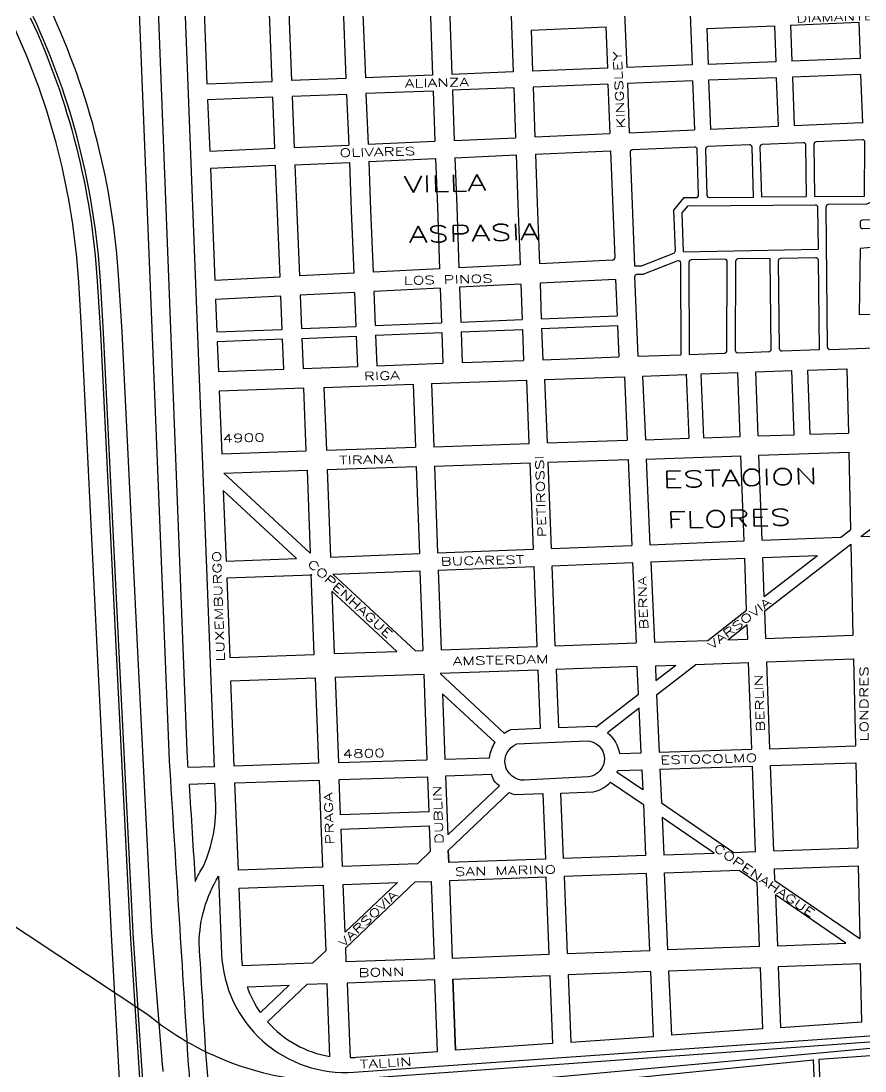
# Model space of a CAD drawing. Header units: millimetres. Extents: x 4374322 to 4409026, y 6503580 to 6534206.
# Drawn here: x 4380827 to 4381850, y 6520313 to 6521586 of the extents above; entities that cross this region are included whole.
import ezdxf

# ---------------------------------------------------------------- set-up
doc = ezdxf.new("R2010")
doc.units = ezdxf.units.MM
for name, color, linetype in [('FERROCARRIL', 252, 'VÍAS'), ('LINEA CALLE', 252, 'Continuous'), ('NOMBRE BARRIO', 8, 'Continuous'), ('NOMBRE CALLE', 252, 'Continuous')]:
    doc.layers.add(name, color=color, linetype=linetype)
doc.styles.add('S1', font='ROMANS')
doc.linetypes.add('VÍAS', pattern='A,3.81,[130,ltypeshp.shx,S=6.35,R=0,X=0,Y=0],3.81', length=7.62)

msp = doc.modelspace()

# ---------------------------------------------------------------- linework, layer by layer
at = {"layer": 'FERROCARRIL', "ltscale": 0.3, "transparency": 33554687}
msp.add_line((4378439, 6522070.6), (4380980.1, 6520381.2), dxfattribs=at)
msp.add_lwpolyline([(4378346.5, 6520095), (4381002.5, 6520286.7), (4382612.5, 6520402.9, 0.074404), (4382938.9, 6520502.9), (4383335.4, 6520688, -0.013028), (4383596.1, 6520806, -0.015864), (4383825.9, 6520908.7), (4383865.3, 6520924.7), (4384438.8, 6521025.2), (4386238.2, 6521340.6)], format="xyb", dxfattribs=at)
msp.add_arc((4381207.6, 6520659.3), 359.2, 230.7134, 267.5333, dxfattribs=at)
at = {"layer": 'LINEA CALLE', "transparency": 33554687}
for p, q in [((4381636.1, 6521633.8), (4381640, 6521532.7)), ((4381321.9, 6521619.7), (4381325.5, 6521520.4)), ((4381345.3, 6521620.7), (4381348.9, 6521521.3)), ((4381419.6, 6521624), (4381423.2, 6521524.2)), ((4381556.9, 6521630.2), (4381560.8, 6521529.6)), ((4381150.8, 6521607), (4381154.5, 6521513.7)), ((4381216.7, 6521612.1), (4381220.5, 6521516.3)), ((4381240, 6521616), (4381244, 6521517.2)), ((4381759.3, 6521581.1), (4381842, 6521584.7)), ((4381759.3, 6521581.1), (4381760.9, 6521537.4)), ((4381842, 6521584.7), (4381843.6, 6521540.6)), ((4381444.8, 6521574.8), (4381535.7, 6521578.9)), ((4381444.8, 6521574.8), (4381446.6, 6521525.1)), ((4381535.4, 6521578.9), (4381537.4, 6521528.7)), ((4381657.8, 6521576.7), (4381739.8, 6521580.3)), ((4381657.8, 6521576.7), (4381659.4, 6521533.4)), ((4381739.8, 6521580.3), (4381741.4, 6521536.6)), ((4381640, 6521532.7), (4381560.8, 6521529.6)), ((4381741.4, 6521536.6), (4381659.4, 6521533.4)), ((4381843.6, 6521540.6), (4381760.9, 6521537.4)), ((4381325.5, 6521520.4), (4381244, 6521517.2)), ((4381423.2, 6521524.2), (4381348.9, 6521521.3)), ((4381537.4, 6521528.7), (4381446.6, 6521525.1)), ((4381742.1, 6521517.2), (4381660.1, 6521514.1)), ((4381742.1, 6521517.2), (4381744.3, 6521458.4)), ((4381844.3, 6521521.2), (4381761.6, 6521518)), ((4381761.6, 6521518), (4381763.7, 6521459.2)), ((4381844.3, 6521521.2), (4381846.5, 6521462.2)), ((4381220.5, 6521516.3), (4381154.5, 6521513.7)), ((4381423.9, 6521504.8), (4381349.6, 6521502)), ((4381423.9, 6521504.8), (4381426, 6521444.4)), ((4381538.1, 6521509.3), (4381447.3, 6521505.8)), ((4381447.3, 6521505.8), (4381449.4, 6521445.4)), ((4381538.1, 6521509.3), (4381540.5, 6521449.4)), ((4381640.7, 6521513.3), (4381561.6, 6521510.2)), ((4381561.6, 6521510.2), (4381563.9, 6521450.5)), ((4381640.7, 6521513.3), (4381642.9, 6521453.9)), ((4381660.1, 6521514.1), (4381662.4, 6521454.8)), ((4381221.3, 6521497), (4381155.3, 6521494.4)), ((4381155.3, 6521494.4), (4381157.7, 6521432.7)), ((4381221.3, 6521497), (4381223.8, 6521435.6)), ((4381326.2, 6521501), (4381244.7, 6521497.9)), ((4381244.7, 6521497.9), (4381247.2, 6521436.6)), ((4381326.2, 6521501), (4381328.4, 6521440.1)), ((4381349.6, 6521502), (4381351.8, 6521441.2)), ((4381563.9, 6521450.5), (4381642.9, 6521453.9)), ((4381662.4, 6521454.8), (4381744.3, 6521458.4)), ((4381763.7, 6521459.2), (4381846.4, 6521462.8)), ((4381351.8, 6521441.2), (4381426, 6521444.4)), ((4381449.4, 6521445.4), (4381540.5, 6521449.4)), ((4381157.7, 6521432.7), (4381223.8, 6521435.6)), ((4381247.2, 6521436.6), (4381328.4, 6521440.1)), ((4381450.2, 6521424.5), (4381541.3, 6521428.5)), ((4381541.3, 6521428.5), (4381543.6, 6521368.6)), ((4381248, 6521415.7), (4381329.1, 6521419.2)), ((4381248, 6521415.7), (4381250.4, 6521357)), ((4381329.1, 6521419.2), (4381331.3, 6521360.2)), ((4381352.6, 6521420.2), (4381426.8, 6521423.5)), ((4381352.6, 6521420.2), (4381354.7, 6521361.1)), ((4381426.8, 6521423.5), (4381428.9, 6521364)), ((4381450.2, 6521424.5), (4381452.3, 6521364.9)), ((4381158.6, 6521411.7), (4381224.6, 6521414.6)), ((4381158.6, 6521411.7), (4381160.9, 6521353.4)), ((4381224.6, 6521414.6), (4381226.9, 6521356)), ((4381452.3, 6521364.9), (4381454.9, 6521291.5)), ((4381543.6, 6521368.6), (4381546.4, 6521299.1)), ((4381160.9, 6521353.4), (4381164, 6521276.9)), ((4381226.9, 6521356), (4381230, 6521280.2)), ((4381250.4, 6521357), (4381253.4, 6521281.4)), ((4381331.3, 6521360.2), (4381334, 6521285.4)), ((4381354.7, 6521361.1), (4381357.4, 6521286.6)), ((4381428.9, 6521364), (4381431.5, 6521290.3)), ((4381431.5, 6521290.3), (4381357.4, 6521286.6)), ((4381543.5, 6521295.9), (4381454.9, 6521291.5)), ((4381230, 6521280.2), (4381164, 6521276.9)), ((4381334, 6521285.4), (4381253.4, 6521281.4)), ((4381432.3, 6521266.9), (4381358.2, 6521263.2)), ((4381358.2, 6521263.2), (4381359.7, 6521220.9)), ((4381432.3, 6521266.9), (4381433.9, 6521223.9)), ((4381547.4, 6521272.6), (4381455.8, 6521268)), ((4381455.8, 6521268), (4381457.3, 6521224.9)), ((4381547.4, 6521272.6), (4381549.1, 6521228.6)), ((4381230.9, 6521256.8), (4381164.9, 6521253.5)), ((4381164.9, 6521253.5), (4381166.5, 6521213)), ((4381230.9, 6521256.8), (4381232.6, 6521215.7)), ((4381334.8, 6521262), (4381254.3, 6521257.9)), ((4381254.3, 6521257.9), (4381256, 6521216.7)), ((4381334.8, 6521262), (4381336.3, 6521219.9)), ((4381457.3, 6521224.9), (4381549.1, 6521228.6)), ((4381166.5, 6521213), (4381232.6, 6521215.7)), ((4381256, 6521216.7), (4381336.3, 6521219.9)), ((4381359.7, 6521220.9), (4381433.9, 6521223.9)), ((4381360.2, 6521209.1), (4381434.3, 6521212.1)), ((4381434.3, 6521212.1), (4381435.6, 6521174.4)), ((4381457.7, 6521213.1), (4381549.6, 6521216.8)), ((4381457.7, 6521213.1), (4381459.1, 6521175.2)), ((4381549.6, 6521216.8), (4381551.1, 6521178.6)), ((4381167, 6521201.2), (4381233, 6521203.9)), ((4381167, 6521201.2), (4381168.5, 6521164.8)), ((4381233, 6521203.9), (4381234.5, 6521167.2)), ((4381256.4, 6521204.9), (4381336.8, 6521208.1)), ((4381256.4, 6521204.9), (4381257.9, 6521168)), ((4381336.8, 6521208.1), (4381338.1, 6521170.9)), ((4381360.2, 6521209.1), (4381361.5, 6521171.7)), ((4381361.5, 6521171.7), (4381435.6, 6521174.4)), ((4381459.1, 6521175.2), (4381551.1, 6521178.6)), ((4381574.5, 6521179.4), (4381626.6, 6521181.3)), ((4381168.5, 6521164.8), (4381234.5, 6521167.2)), ((4381257.9, 6521168), (4381338.1, 6521170.9)), ((4381717.3, 6521160.4), (4381761, 6521162)), ((4381763.9, 6521084.2), (4381761, 6521162.1)), ((4381780.4, 6521162.7), (4381827.7, 6521164.4)), ((4381783.3, 6521084.9), (4381780.4, 6521162.8)), ((4381827.7, 6521164.4), (4381829.5, 6521086.4)), ((4381324, 6521146.3), (4381439.7, 6521150.5)), ((4381442.7, 6521073.6), (4381439.7, 6521150.5)), ((4381461.7, 6521151.2), (4381558, 6521154.7)), ((4381464.7, 6521074.4), (4381461.7, 6521151.2)), ((4381558, 6521154.7), (4381561.4, 6521077.6)), ((4381580, 6521155.5), (4381632.8, 6521157.4)), ((4381580, 6521155.5), (4381583.4, 6521078.3)), ((4381632.8, 6521157.8), (4381636.3, 6521080)), ((4381651.1, 6521158.1), (4381695.4, 6521159.7)), ((4381654.1, 6521080.4), (4381651.1, 6521158.1)), ((4381698.3, 6521082.1), (4381695.4, 6521159.7)), ((4381720.2, 6521082.8), (4381717.3, 6521160.4)), ((4381193.8, 6521141.6), (4381302.1, 6521145.5)), ((4381193.8, 6521141.6), (4381196.7, 6521065.5)), ((4381302.1, 6521145.5), (4381304.8, 6521069.1)), ((4381324, 6521146.3), (4381326.8, 6521069.8)), ((4381783.3, 6521084.9), (4381829.5, 6521086.4)), ((4381326.8, 6521069.8), (4381442.7, 6521073.6)), ((4381464.7, 6521074.4), (4381561.4, 6521077.6)), ((4381583.4, 6521078.3), (4381636.3, 6521080)), ((4381654, 6521080.6), (4381698.3, 6521082.1)), ((4381720.2, 6521082.8), (4381763.9, 6521084.2)), ((4381196.7, 6521065.5), (4381304.8, 6521069.1)), ((4381721.1, 6521059.4), (4381830, 6521063)), ((4381725, 6520956.3), (4381721.1, 6521059.4)), ((4381830, 6521063), (4381832.2, 6520969.1)), ((4381327.6, 6521046.3), (4381443.6, 6521050.2)), ((4381327.6, 6521046.3), (4381331.4, 6520941)), ((4381447.7, 6520945.5), (4381443.6, 6521050.2)), ((4381465.6, 6521050.9), (4381562.5, 6521054.1)), ((4381469.6, 6520946.4), (4381465.6, 6521050.9)), ((4381562.5, 6521054.1), (4381567.1, 6520950.2)), ((4381584.4, 6521054.8), (4381699.1, 6521058.6)), ((4381584.4, 6521054.8), (4381589, 6520951)), ((4381703, 6520955.5), (4381699.1, 6521058.6)), ((4381844.8, 6520961), (4381956.6, 6521047.6)), ((4381072.4, 6521037.9), (4381173.3, 6521041.2)), ((4381072.4, 6521037.9), (4381177.2, 6520940.8)), ((4381173.3, 6521041.2), (4381177.2, 6520940.8)), ((4381197.7, 6521042.1), (4381305.7, 6521045.6)), ((4381197.7, 6521042.1), (4381201.8, 6520936)), ((4381305.7, 6521045.6), (4381309.5, 6520940.2)), ((4381725, 6520956.3), (4381820.4, 6520960)), ((4381820.4, 6520960), (4381832.2, 6520969.1)), ((4381844.8, 6520961), (4381959.2, 6520965.4)), ((4381331.4, 6520941), (4381447.7, 6520945.5)), ((4381469.6, 6520946.4), (4381567.1, 6520950.2)), ((4381589, 6520951), (4381703, 6520955.5)), ((4381728.2, 6520870.6), (4381832.6, 6520951.5)), ((4381832.6, 6520951.5), (4381835.1, 6520841.1)), ((4381201.8, 6520936), (4381309.5, 6520940.2)), ((4381589.9, 6520930.2), (4381703.8, 6520934.6)), ((4381706.2, 6520871.5), (4381703.8, 6520934.6)), ((4381725.7, 6520935.4), (4381792, 6520938)), ((4381727.5, 6520888), (4381725.7, 6520935.4)), ((4381727.5, 6520888), (4381792, 6520938)), ((4381204.7, 6520915.2), (4381310.2, 6520919.3)), ((4381310.2, 6520919.3), (4381313.7, 6520822.7)), ((4381332.2, 6520920.2), (4381448.5, 6520924.7)), ((4381332.2, 6520920.2), (4381335.7, 6520823.5)), ((4381452.3, 6520827.6), (4381448.5, 6520924.7)), ((4381470.4, 6520925.5), (4381568, 6520929.3)), ((4381474.2, 6520828.4), (4381470.4, 6520925.5)), ((4381568, 6520929.3), (4381572.3, 6520831.8)), ((4381589.9, 6520930.2), (4381594.3, 6520832.6)), ((4381204.7, 6520915.2), (4381304.8, 6520822.4)), ((4381203.4, 6520894.6), (4381282.2, 6520821.6)), ((4381203.4, 6520894.6), (4381206.3, 6520818.9)), ((4381659, 6520834.9), (4381706.2, 6520871.5)), ((4381729.4, 6520837.4), (4381728.2, 6520870.6)), ((4381683.2, 6520835.8), (4381706.8, 6520854.1)), ((4381707.5, 6520836.6), (4381706.8, 6520854.1)), ((4381474.2, 6520828.4), (4381572.3, 6520831.8)), ((4381594.3, 6520832.6), (4381659, 6520834.9)), ((4381683.2, 6520835.8), (4381707.5, 6520836.6)), ((4381729.4, 6520837.4), (4381835.1, 6520841.1)), ((4381206.3, 6520818.9), (4381282.2, 6520821.6)), ((4381304.8, 6520822.4), (4381313.7, 6520822.7)), ((4381335.7, 6520823.5), (4381452.3, 6520827.6)), ((4381595.5, 6520804), (4381620.2, 6520804.9)), ((4381596.3, 6520786.4), (4381620.2, 6520804.9)), ((4381597.1, 6520769), (4381644.5, 6520805.8)), ((4381644.5, 6520805.8), (4381708.5, 6520808)), ((4381712.5, 6520702.9), (4381708.5, 6520808)), ((4381730.5, 6520808.8), (4381835.7, 6520812.5)), ((4381734.4, 6520703.6), (4381730.5, 6520808.8)), ((4381835.7, 6520812.5), (4381838.1, 6520707)), ((4381207.4, 6520790.3), (4381314.8, 6520794.1)), ((4381595.5, 6520804), (4381596.3, 6520786.4)), ((4381207.4, 6520790.3), (4381211.5, 6520686.7)), ((4381597.1, 6520769), (4381600.2, 6520699.3)), ((4381600.2, 6520699.3), (4381712.5, 6520702.9)), ((4381734.4, 6520703.6), (4381838.1, 6520707)), ((4381211.5, 6520686.7), (4381318.5, 6520690.1)), ((4381601.1, 6520678.9), (4381713.2, 6520682.5)), ((4381601.1, 6520678.9), (4381602.9, 6520638.1)), ((4381717.1, 6520578.9), (4381713.2, 6520682.5)), ((4381735.2, 6520683.2), (4381838.6, 6520686.6)), ((4381739.1, 6520579.7), (4381735.2, 6520683.2)), ((4381838.6, 6520686.6), (4381841, 6520583.3)), ((4381602.9, 6520638.1), (4381690.7, 6520577.9)), ((4381344.5, 6520580.1), (4381345, 6520565.5)), ((4381690.7, 6520577.9), (4381717.1, 6520578.9)), ((4381739.1, 6520579.7), (4381841, 6520583.3)), ((4381739.9, 6520557.8), (4381841.5, 6520561.5)), ((4381740.4, 6520543.9), (4381739.9, 6520557.8)), ((4381841.5, 6520561.5), (4381843.5, 6520473.4)), ((4381740.4, 6520543.9), (4381843.5, 6520473.4))]:
    msp.add_line(p, q, dxfattribs=at)
for points in [[(4381029.1, 6520680.8, -0.000047), (4381027.9, 6520701), (4380966.6, 6522288.8), (4380998.4, 6522292.8), (4381060.7, 6520681.8)], [(4381573.6, 6520803.3), (4381475.3, 6520799.8), (4381478.1, 6520729.2), (4381521.8, 6520730.8, -0.012789), (4381523.8, 6520730.2), (4381575.1, 6520769.9)], [(4381552, 6520697.7), (4381578.2, 6520698.5), (4381575.8, 6520752.6), (4381537.5, 6520722.9, -0.184197)], [(4381550.1, 6520677.2), (4381579.1, 6520678.2), (4381580.2, 6520653.6), (4381549.1, 6520674.9, 0.015554)], [(4381397.5, 6520672.3), (4381341.2, 6520670.4), (4381343.8, 6520599), (4381406.7, 6520658.6), (4381406.7, 6520658.6, -0.235566)], [(4381037.7, 6520542.7, -0.027509), (4381047.2, 6520560.3, 0.126209), (4381062.3, 6520641.8), (4381061.5, 6520661.4), (4381030.4, 6520660.4, 0.000274), (4381037.7, 6520542.7)], [(4381344.5, 6520580.1), (4381418.5, 6520650.4, 0.042532), (4381425.2, 6520647.9), (4381459.2, 6520649.1), (4381462.3, 6520569.7), (4381345, 6520565.5)], [(4381116.8, 6520383.6, -0.069238), (4381101, 6520414.8), (4381151.7, 6520416.8)], [(4381200.9, 6520330.5), (4381197.5, 6520418.5), (4381173.1, 6520417.6), (4381125.5, 6520372.4, 0.175087)]]:
    msp.add_lwpolyline(points, format="xyb", close=True, dxfattribs=at)
for points in [[(4381007, 6520262.6), (4381014.6, 6520263.1, 0.426635), (4381033, 6520285.4), (4381032.6, 6520288.9, -0.010478), (4381028.5, 6520339.3, 0.000419), (4381017.2, 6520519.4, -0.000419), (4381006, 6520699.6), (4380943.5, 6522261.4)], [(4380999, 6520312.3), (4380998.8, 6520313.5), (4380998.7, 6520314.7), (4380998.5, 6520315.9), (4380998.4, 6520317.1), (4380998.3, 6520318.3), (4380998.1, 6520319.5), (4380998, 6520320.7), (4380997.9, 6520321.9), (4380997.7, 6520323.1), (4380997.6, 6520324.3), (4380997.5, 6520325.5), (4380985, 6520481.3), (4380967.4, 6520837.8), (4380949.1, 6521209), (4380945.2, 6521272.3, 0.094119), (4380861.7, 6521601.1, 0.090547)], [(4380837.8, 6521590, -0.094119), (4380918.9, 6521270.7), (4380922.8, 6521207.5), (4380941.1, 6520836.5), (4380958.7, 6520479.6), (4380973.2, 6520260.5, 0.001995)], [(4380976, 6520276), (4380962.6, 6520479.9), (4380944.9, 6520836.7), (4380926.6, 6521207.8), (4380922.8, 6521270.9, 0.094119), (4380841.3, 6521591.6, 0.090547)], [(4380949.3, 6520244.2), (4380920.9, 6520242.2, 0.031758), (4380932.5, 6520142.7, 0.030649), (4380960.1, 6520030.4, -0.002285), (4380959.7, 6520035.7, -0.001667), (4380959.4, 6520040.2, -0.001333), (4380959.1, 6520045.8, -0.000667), (4380958.9, 6520049.1, -0.000333), (4380958.6, 6520055.8), (4380949.3, 6520244.2), (4380936.2, 6520478.4), (4380918.6, 6520835.4), (4380900.3, 6521206.3), (4380896.5, 6521269.3, 0.094119), (4380817.4, 6521580.5, 0.090547)], [(4381788.5, 6521373.2), (4381849.2, 6521373.7), (4381849.6, 6521438.9, 0.429182), (4381846.5, 6521441.9), (4381790.6, 6521439.4, 0.404782), (4381787.7, 6521436.4), (4381788.5, 6521373.2)], [(4381902, 6521382.2), (4381902, 6521441.2, 0.427099), (4381898.8, 6521444.2), (4381862.5, 6521442.6, 0.399402), (4381859.6, 6521439.6), (4381859.1, 6521367.7), (4381852, 6521363.7), (4381805.2, 6521363.3, 0.414573), (4381802.2, 6521360.3), (4381803.9, 6521190.7, 0.421834), (4381807, 6521187.8), (4381948.9, 6521192.9)], [(4381570.2, 6521289.1), (4381578.8, 6521289.1), (4381617.9, 6521304.4, 0.318756), (4381619.8, 6521307.3), (4381617.9, 6521356.7), (4381630.5, 6521371.8), (4381644.9, 6521371.9, 0.419481), (4381647.9, 6521375), (4381646.4, 6521430.1, 0.419211), (4381643.3, 6521433), (4381567.7, 6521429.7, 0.412839), (4381564.8, 6521426.5), (4381570.2, 6521289.1)], [(4381657.9, 6521375, 0.408966), (4381660.9, 6521372.1), (4381714.6, 6521372.5), (4381712.7, 6521433, 0.417979), (4381709.6, 6521435.9), (4381659.3, 6521433.7, 0.409234), (4381656.4, 6521430.6), (4381657.9, 6521375)], [(4381724.6, 6521372.6), (4381722.7, 6521433.5, -0.410458), (4381725.6, 6521436.6), (4381764.5, 6521438.3)], [(4381764.5, 6521438.3), (4381774.6, 6521438.7, -0.423596), (4381777.7, 6521435.8), (4381778.5, 6521373.1)], [(4381947.4, 6521332.2), (4381905, 6521315.5, -0.504511), (4381900.9, 6521318), (4381896.5, 6521373.9), (4381867.6, 6521372.8, 0.414214), (4381864.7, 6521369.7), (4381864.8, 6521365.7, 0.414214), (4381867.9, 6521362.9), (4381887.3, 6521363.6), (4381888.5, 6521349.1, -0.425007), (4381885.6, 6521345.9), (4381846.5, 6521344.3, 0.414214), (4381843.6, 6521341.1), (4381843.8, 6521337.1, 0.414214), (4381846.9, 6521334.3), (4381886.6, 6521335.9, -0.403501), (4381889.7, 6521333.2), (4381891, 6521317.2, -0.412645), (4381888.2, 6521314), (4381843.6, 6521310.2), (4381842.6, 6521229.9), (4381947.7, 6521230.9, -0.407465), (4381950.7, 6521227.9), (4381951.8, 6521196)], [(4381629.8, 6521306.2), (4381628.1, 6521353.3), (4381635.2, 6521361.8), (4381789.2, 6521363.2, -0.413855), (4381792.2, 6521360.2), (4381792.7, 6521309.3)], [(4381574.5, 6521179.4), (4381570.7, 6521275.9, -0.425711), (4381573.7, 6521279.1), (4381580.7, 6521279.1), (4381622, 6521295.3, -0.527014), (4381626.1, 6521292.5), (4381626.6, 6521181.3)], [(4381636.6, 6521181.6), (4381679.4, 6521183.2, 0.402581), (4381682.3, 6521186.2), (4381682.7, 6521294.1, 0.421035), (4381679.7, 6521297.1), (4381639.1, 6521296.3, 0.409805), (4381636.1, 6521293.3), (4381636.6, 6521181.6)], [(4381734.8, 6521298.2), (4381695.7, 6521297.4, 0.407425), (4381692.7, 6521294.4), (4381692.3, 6521186.8, 0.425943), (4381695.4, 6521183.8), (4381733.2, 6521185.1, 0.407169), (4381736.1, 6521188.1), (4381734.8, 6521298.2)], [(4381794, 6521187.3), (4381749.2, 6521185.5, -0.422892), (4381746.1, 6521188.4), (4381744.8, 6521295.4, -0.411933), (4381747.8, 6521298.4), (4381789.8, 6521299.3, -0.41694), (4381792.9, 6521296.3), (4381794, 6521187.3)], [(4381412.4, 6520722.6, -0.055564), (4381420.6, 6520727), (4381456.1, 6520728.4), (4381453.4, 6520799), (4381334.6, 6520794.8), (4381412.4, 6520722.6)], [(4381394.6, 6520692.6, -0.119761), (4381401.2, 6520711.2), (4381337.6, 6520770.2), (4381340.5, 6520690.8), (4381394.6, 6520692.6)], [(4381512, 6520713.2, -0.940275), (4381514.2, 6520669.4), (4381436.5, 6520665.3, -0.831448), (4381427.6, 6520709.5), (4381512, 6520713.2)], [(4381541.3, 6520663.1), (4381581, 6520635.9), (4381583.7, 6520574.1), (4381484.2, 6520570.5), (4381481.1, 6520649.9), (4381520.4, 6520651.4, 0.149895), (4381541.3, 6520663.1)], [(4382002.7, 6520353.5), (4381076.5, 6520268.9, -0.41681), (4381054.8, 6520287.2), (4381050.3, 6520340.6, 0.000296), (4381042.5, 6520467.7, -0.134229), (4381066, 6520548.9), (4381069.7, 6520455, 0.423167), (4381230.2, 6520311.3), (4382473.6, 6520399)], [(4381095.2, 6520440.2, -0.020713), (4381094.3, 6520450.7), (4381091, 6520534.4), (4381192.8, 6520538.1), (4381195.9, 6520458.7), (4381179.8, 6520443.4), (4381095.2, 6520440.2)], [(4381233, 6520329.4), (4381331.3, 6520336.3), (4381328.2, 6520423.4), (4381221.9, 6520419.4), (4381225.4, 6520329, 0.015868), (4381233, 6520329.4)], [(4381350.1, 6520424.3), (4381353.2, 6520337.9), (4381350.1, 6520424.3), (4381467.8, 6520428.7), (4381471, 6520346.2, 1.684184), (4381471, 6520346.2), (4381353.2, 6520337.9)], [(4381492.9, 6520347.7), (4381593.4, 6520354.8), (4381590, 6520433.3), (4381489.7, 6520429.5), (4381492.9, 6520347.7, -1.820769), (4381492.9, 6520347.7)]]:
    msp.add_lwpolyline(points, format="xyb", dxfattribs=at)
for points in [[(4381127.4, 6521605.1), (4381048.4, 6521599), (4381052, 6521509.8), (4381131.1, 6521512.8)], [(4381131.9, 6521493.5), (4381052.8, 6521490.4), (4381055.3, 6521428.2), (4381134.3, 6521431.6)], [(4381137.5, 6521352.5), (4381135.2, 6521410.7), (4381056.1, 6521407.2), (4381061.5, 6521271.8), (4381140.6, 6521275.7)], [(4381141.5, 6521252.3), (4381062.5, 6521248.3), (4381064, 6521208.9), (4381143.1, 6521212.1)], [(4381143.6, 6521200.3), (4381064.5, 6521197), (4381065.9, 6521161.1), (4381145.1, 6521163.9)], [(4381169.4, 6521140.7), (4381066.9, 6521137), (4381069.9, 6521061.3), (4381172.3, 6521064.7)], [(4381085.1, 6520682.6), (4381080.9, 6520785.8), (4381183, 6520789.4), (4381187.1, 6520685.9), (4381085.1, 6520682.6)], [(4381212.3, 6520666.3), (4381319.3, 6520669.7), (4381320.8, 6520626.9), (4381213.9, 6520623.5)], [(4381666.9, 6520577.1), (4381603.7, 6520620.4), (4381605.7, 6520574.9)], [(4381214.6, 6520606.2), (4381321.4, 6520610), (4381322.6, 6520578.8), (4381307, 6520564.1), (4381216.4, 6520560.9)], [(4381588.8, 6520458.9), (4381584.7, 6520552.2), (4381485.1, 6520548.6), (4381488.7, 6520455.1)], [(4381606.6, 6520553), (4381697.3, 6520556.3), (4381718.5, 6520541.7), (4381721.4, 6520463.9), (4381610.8, 6520459.7)], [(4381217.2, 6520539), (4381283.1, 6520541.4), (4381219.5, 6520481)], [(4381304.4, 6520542.1), (4381323.9, 6520542.8), (4381327.3, 6520449), (4381220.9, 6520445), (4381220.2, 6520462.2)], [(4381466.8, 6520454.3), (4381463.1, 6520547.8), (4381345.8, 6520543.6), (4381349.2, 6520449.8)], [(4381741.1, 6520526.3), (4381743.4, 6520464.7), (4381826.4, 6520467.9)], [(4381611.9, 6520434.1), (4381722.4, 6520438.3), (4381725.2, 6520364.1), (4381615.4, 6520356.4)], [(4381844.2, 6520442.9), (4381744.3, 6520439.2), (4381747.1, 6520365.7), (4381845.8, 6520372.6)]]:
    msp.add_lwpolyline(points, close=True, dxfattribs=at)
for points in [[(4381724.6, 6521372.6), (4381778.5, 6521373.1)], [(4381629.8, 6521306.2), (4381792.7, 6521309.3)], [(4381160.5, 6520934.4), (4381071.7, 6521016.8), (4381075.1, 6520931.1), (4381160.5, 6520934.4)], [(4381179, 6520914.2), (4381076, 6520910.2), (4381079.8, 6520814.4), (4381181.9, 6520818), (4381178.2, 6520915.1)], [(4381314.8, 6520794.1), (4381318.5, 6520690.1)], [(4381090.1, 6520556.3), (4381085.9, 6520662.2), (4381187.9, 6520665.5), (4381192, 6520560), (4381090.1, 6520556.3)], [(4382003.8, 6520289.2), (4381796.2, 6520277.1), (4381794.1, 6520327.2), (4382002.9, 6520342.3), (4382003.8, 6520289.2)], [(4381177.3, 6520265.9), (4381787.1, 6520326.5)], [(4381800.4, 6520002.7), (4381787.1, 6520326.7)]]:
    msp.add_lwpolyline(points, dxfattribs=at)
msp.add_arc((4381543.4, 6521298.9), 3, 272.8732, 2.24, dxfattribs=at)

# ---------------------------------------------------------------- texts
at = {"layer": 'NOMBRE BARRIO', "linetype": 'Continuous', "transparency": 33554687, "style": 'S1', "width": 1.5}
for s, p in [('VILLA ', (4381290.8, 6521377.9)), ('ASPASIA', (4381296.8, 6521316.9)), ('ESTACION', (4381604.8, 6521019.9)), ('FLORES', (4381609.8, 6520970.9))]:
    msp.add_text(s, height=20, rotation=1.393, dxfattribs=at).set_placement(p)
at = {"layer": 'NOMBRE CALLE', "linetype": 'Continuous', "transparency": 33554687, "style": 'S1', "width": 1.5}
for s, rotation, p in [('DIAMANTE', 1.893, (4381766.4, 6521584.2)), ('KINGSLEY', 92.9029, (4381559, 6521455.6)), ('ALIANZA', 1.393, (4381291.9, 6521505.2)), ('OLIVARES', 1.393, (4381212.8, 6521421.1)), ('LOS PINOS', 1.393, (4381290.6, 6521266.2)), ('RIGA', 1.393, (4381242.2, 6521150.3)), ('4900', 1.393, (4381070.8, 6521074.9)), ('TIRANA', 1.393, (4381212.2, 6521048.3)), ('PETIROSSI', 91.885, (4381463.2, 6520960.1)), ('LUXEMBURGO', 92.1476, (4381073.5, 6520809.4)), ('BUCAREST', 1.393, (4381335.2, 6520925.6)), ('COPENHAGUE', 317.4916, (4381172.9, 6520926.8)), ('BERNA', 92.1476, (4381586.7, 6520847.9)), ('VARSOVIA', 37.7689, (4381664, 6520823.2)), ('AMSTERDAM', 1.393, (4381350, 6520804.7)), ('LONDRES', 90.1476, (4381853.6, 6520712.3)), ('BERLIN', 92.1476, (4381728.1, 6520724.2)), ('4800', 1.393, (4381216.3, 6520692.3)), ('ESTOCOLMO', 1.393, (4381601.5, 6520684.8)), ('DUBLIN', 92.1476, (4381338.6, 6520588)), ('PRAGA', 92.1476, (4381206.1, 6520587.2)), ('COPENAHAGUE', 325.2895, (4381665.2, 6520581)), ('SAN MARINO', 1.393, (4381352.6, 6520549.4)), ('VARSOVIA', 43.4911, (4381217.4, 6520462.1)), ('BONN', 1.393, (4381235.7, 6520427)), ('TALLIN', 3.182, (4381237.6, 6520315.8))]:
    msp.add_text(s, height=10, rotation=rotation, dxfattribs=at).set_placement(p)

doc.saveas('drawing.dxf')
